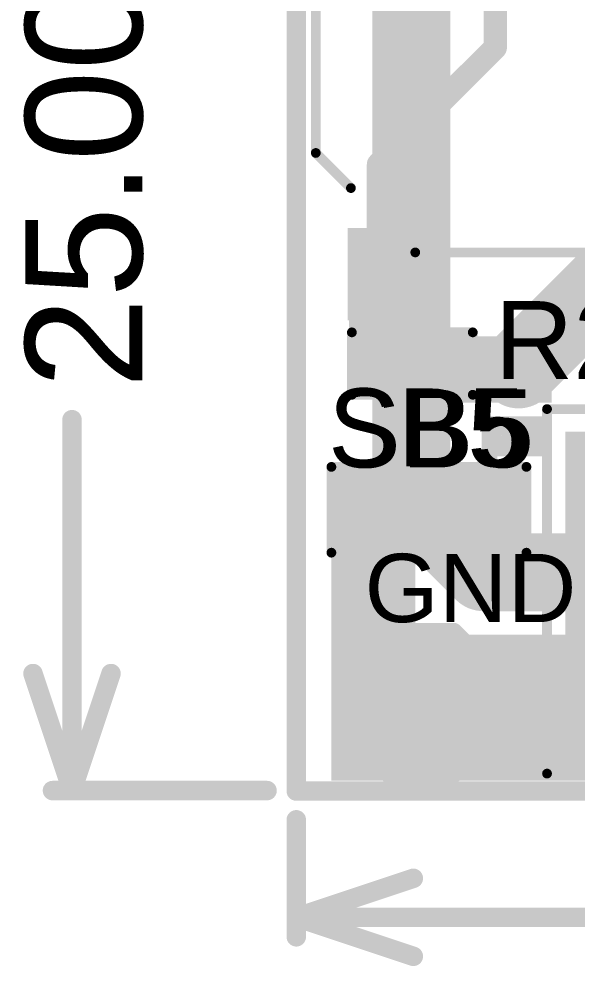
# Model space of a CAD drawing. Header units: millimetres. Extents: x -0.14 to 1.19, y -0.12 to 0.99.
# Drawn here: x -0.1422 to 0.144, y -0.09 to 0.3957 of the extents above; entities that cross this region are included whole.
import ezdxf

# ---------------------------------------------------------------- set-up
doc = ezdxf.new("R2010")
doc.units = ezdxf.units.MM
doc.header["$MEASUREMENT"] = 0
for name, color, linetype in [('BottomLayer', 5, 'Continuous'), ('Mechanical1', 6, 'Continuous'), ('Mechanical2', 216, 'Continuous'), ('TopLayer', 1, 'Continuous'), ('TopOverlay', 2, 'Continuous'), ('TopPaste', 8, 'Continuous'), ('TopSolder', 216, 'Continuous'), ('ViaHoleLayer', 16, 'Continuous')]:
    doc.layers.add(name, color=color, linetype=linetype)
doc.styles.add('Arial', font='', dxfattribs={"height": 0.2})
doc.styles.get('Arial').set_extended_font_data('Arial')

# ---------------------------------------------------------------- blocks, each defined once
blk = doc.blocks.new('S______B______6')
at = {"layer": 'TopLayer'}
for points in [[(-0.045, -0.0175), (-0.045, 0.0175), (-0.015, 0.0175), (-0.015, -0.0175)], [(0.015, -0.0175), (0.015, 0.0175), (0.045, 0.0175), (0.045, -0.0175)]]:
    blk.add_hatch(color=1, dxfattribs=at).paths.add_polyline_path(points)
at = {"layer": 'TopPaste'}
for points in [[(-0.045, -0.0175), (-0.045, 0.0175), (-0.015, 0.0175), (-0.015, -0.0175)], [(0.015, -0.0175), (0.015, 0.0175), (0.045, 0.0175), (0.045, -0.0175)]]:
    blk.add_hatch(color=8, dxfattribs=at).paths.add_polyline_path(points)
at = {"layer": 'TopSolder'}
for points in [[(-0.049, -0.0215), (-0.049, 0.0215), (-0.011, 0.0215), (-0.011, -0.0215)], [(0.011, -0.0215), (0.011, 0.0215), (0.049, 0.0215), (0.049, -0.0215)]]:
    blk.add_hatch(color=216, dxfattribs=at).paths.add_polyline_path(points)
at = {"layer": 'TopOverlay', "const_width": 0.005}
for points in [[(-0.05, 0.022), (-0.05, -0.022)], [(0.05, 0.022), (-0.05, 0.022)], [(0.05, 0.022), (0.05, -0.022)], [(0.05, -0.022), (-0.05, -0.022)]]:
    blk.add_lwpolyline(points, dxfattribs=at)
at = {"layer": 'TopOverlay', "const_width": 0.0025}
for points in [[(-0.05125, 0.022, 1), (-0.04875, 0.022, 1)], [(-0.05125, 0.022, 1), (-0.04875, 0.022, 1)], [(0.04875, 0.022, 1), (0.05125, 0.022, 1)], [(0.04875, 0.022, 1), (0.05125, 0.022, 1)], [(-0.05125, -0.022, 1), (-0.04875, -0.022, 1)], [(-0.05125, -0.022, 1), (-0.04875, -0.022, 1)], [(0.04875, -0.022, 1), (0.05125, -0.022, 1)], [(0.04875, -0.022, 1), (0.05125, -0.022, 1)]]:
    blk.add_lwpolyline(points, format="xyb", close=True, dxfattribs=at)
at = {"layer": 'TopOverlay'}
blk.add_text('SB5', height=0.04, rotation=-180, dxfattribs=at).set_placement((0.051618, -0.022208))
blk = doc.blocks.new('AFC07_S32FCA_00__18')
at = {"layer": 'TopSolder'}
blk.add_hatch(color=216, dxfattribs=at).paths.add_polyline_path([(-0.3208, -0.11168), (-0.41542, -0.11168), (-0.41542, 0.02624), (-0.3208, 0.02624)])
at = {"layer": 'TopOverlay', "const_width": 0.005}
for points in [[(-0.42732, -0.143), (-0.42732, 0.04392)], [(-0.42732, 0.04392), (-0.32532, 0.04392)], [(-0.42732, -0.143), (0.42732, -0.143)]]:
    blk.add_lwpolyline(points, dxfattribs=at)
at = {"layer": 'TopOverlay', "const_width": 0.0025}
for points in [[(-0.42857, 0.04392, 1), (-0.42607, 0.04392, 1)], [(-0.42857, 0.04392, 1), (-0.42607, 0.04392, 1)], [(-0.42857, -0.143, 1), (-0.42607, -0.143, 1)], [(-0.42857, -0.143, 1), (-0.42607, -0.143, 1)]]:
    blk.add_lwpolyline(points, format="xyb", close=True, dxfattribs=at)
blk = doc.blocks.new('TEST_POINT_30')
at = {"layer": 'TopLayer'}
blk.add_hatch(color=1, dxfattribs=at).paths.add_polyline_path([(0.015, 0.03), (-0.015, 0.03), (-0.03, 0.015), (-0.03, -0.015), (-0.015, -0.03), (0.015, -0.03), (0.03, -0.015), (0.03, 0.015)])
at = {"layer": 'TopPaste'}
blk.add_hatch(color=8, dxfattribs=at).paths.add_polyline_path([(0.015, 0.03), (-0.015, 0.03), (-0.03, 0.015), (-0.03, -0.015), (-0.015, -0.03), (0.015, -0.03), (0.03, -0.015), (0.03, 0.015)])
at = {"layer": 'TopSolder'}
blk.add_hatch(color=216, dxfattribs=at).paths.add_polyline_path([(0.017, 0.034), (-0.017, 0.034), (-0.034, 0.017), (-0.034, -0.017), (-0.017, -0.034), (0.017, -0.034), (0.034, -0.017), (0.034, 0.017)])
at = {"layer": 'TopOverlay', "const_width": 0.00787}
for points in [[(-0.037, 0.017), (-0.017, 0.037)], [(-0.017, 0.037), (0.017, 0.037)], [(-0.017, 0.037), (0.017, 0.037)], [(0.017, 0.037), (0.037, 0.017)], [(-0.037, -0.017), (-0.037, 0.017)], [(0.037, -0.017), (0.037, 0.017)], [(-0.037, -0.017), (-0.017, -0.037)], [(0.017, -0.037), (0.037, -0.017)], [(-0.017, -0.037), (0.017, -0.037)], [(-0.017, -0.037), (0.017, -0.037)]]:
    blk.add_lwpolyline(points, dxfattribs=at)
at = {"layer": 'TopOverlay', "const_width": 0.00394}
for points in [[(-0.01897, 0.037, 1), (-0.01503, 0.037, 1)], [(-0.01897, 0.037, 1), (-0.01503, 0.037, 1)], [(-0.01897, 0.037, 1), (-0.01503, 0.037, 1)], [(0.01503, 0.037, 1), (0.01897, 0.037, 1)], [(0.01503, 0.037, 1), (0.01897, 0.037, 1)], [(0.01503, 0.037, 1), (0.01897, 0.037, 1)], [(-0.03897, 0.017, 1), (-0.03503, 0.017, 1)], [(-0.03897, 0.017, 1), (-0.03503, 0.017, 1)], [(0.03503, 0.017, 1), (0.03897, 0.017, 1)], [(0.03503, 0.017, 1), (0.03897, 0.017, 1)], [(-0.03897, -0.017, 1), (-0.03503, -0.017, 1)], [(-0.03897, -0.017, 1), (-0.03503, -0.017, 1)], [(0.03503, -0.017, 1), (0.03897, -0.017, 1)], [(0.03503, -0.017, 1), (0.03897, -0.017, 1)], [(-0.01897, -0.037, 1), (-0.01503, -0.037, 1)], [(-0.01897, -0.037, 1), (-0.01503, -0.037, 1)], [(-0.01897, -0.037, 1), (-0.01503, -0.037, 1)], [(0.01503, -0.037, 1), (0.01897, -0.037, 1)], [(0.01503, -0.037, 1), (0.01897, -0.037, 1)], [(0.01503, -0.037, 1), (0.01897, -0.037, 1)]]:
    blk.add_lwpolyline(points, format="xyb", close=True, dxfattribs=at)
blk = doc.blocks.new('R___0402_32')
at = {"layer": 'TopLayer'}
for points in [[(-0.0275, -0.0125), (-0.0275, 0.0125), (-0.0095, 0.0125), (-0.0095, -0.0125)], [(0.0095, -0.0125), (0.0095, 0.0125), (0.0275, 0.0125), (0.0275, -0.0125)]]:
    blk.add_hatch(color=1, dxfattribs=at).paths.add_polyline_path(points)
at = {"layer": 'TopPaste'}
for points in [[(-0.0275, -0.0125), (-0.0275, 0.0125), (-0.0095, 0.0125), (-0.0095, -0.0125)], [(0.0095, -0.0125), (0.0095, 0.0125), (0.0275, 0.0125), (0.0275, -0.0125)]]:
    blk.add_hatch(color=8, dxfattribs=at).paths.add_polyline_path(points)
at = {"layer": 'TopSolder'}
for points in [[(-0.02967, -0.01467), (-0.02967, 0.01467), (-0.00733, 0.01467), (-0.00733, -0.01467)], [(0.00733, -0.01467), (0.00733, 0.01467), (0.02967, 0.01467), (0.02967, -0.01467)]]:
    blk.add_hatch(color=216, dxfattribs=at).paths.add_polyline_path(points)
at = {"layer": 'TopOverlay'}
for points, const_width in [([(-0.031, 0.016), (0.031, 0.016)], 0.005), ([(-0.031, -0.016), (-0.031, 0.016)], 0.005), ([(0.031, -0.016), (0.031, 0.016)], 0.005), ([(-0.031, -0.016), (0.031, -0.016)], 0.005), ([(-0.032, -0.017), (0.032, -0.017)], 0.000127)]:
    blk.add_lwpolyline(points, dxfattribs=dict(at, const_width=const_width))
for points, const_width in [([(-0.03225, 0.016, 1), (-0.02975, 0.016, 1)], 0.0025), ([(-0.03225, 0.016, 1), (-0.02975, 0.016, 1)], 0.0025), ([(0.02975, 0.016, 1), (0.03225, 0.016, 1)], 0.0025), ([(0.02975, 0.016, 1), (0.03225, 0.016, 1)], 0.0025), ([(-0.03225, -0.016, 1), (-0.02975, -0.016, 1)], 0.0025), ([(-0.03225, -0.016, 1), (-0.02975, -0.016, 1)], 0.0025), ([(0.02975, -0.016, 1), (0.03225, -0.016, 1)], 0.0025), ([(0.02975, -0.016, 1), (0.03225, -0.016, 1)], 0.0025), ([(-0.03203, -0.017, 1), (-0.03197, -0.017, 1)], 0.0000635), ([(0.03197, -0.017, 1), (0.03203, -0.017, 1)], 0.0000635)]:
    blk.add_lwpolyline(points, format="xyb", close=True, dxfattribs=dict(at, const_width=const_width))
blk = doc.blocks.new('TC_0522C_1_7_260G__34')
at = {"layer": 'TopLayer'}
for points in [[(-0.1378, 0.08465), (-0.09843, 0.08465), (-0.09843, 0.06102), (-0.1378, 0.06102)], [(0.09843, 0.08465), (0.1378, 0.08465), (0.1378, 0.06102), (0.09843, 0.06102)], [(-0.1378, -0.06102), (-0.09843, -0.06102), (-0.09843, -0.08465), (-0.1378, -0.08465)], [(0.09843, -0.06102), (0.1378, -0.06102), (0.1378, -0.08465), (0.09843, -0.08465)]]:
    blk.add_hatch(color=1, dxfattribs=at).paths.add_polyline_path(points)
at = {"layer": 'TopPaste'}
for points in [[(-0.1378, 0.08465), (-0.09843, 0.08465), (-0.09843, 0.06102), (-0.1378, 0.06102)], [(0.09843, 0.08465), (0.1378, 0.08465), (0.1378, 0.06102), (0.09843, 0.06102)], [(-0.1378, -0.06102), (-0.09843, -0.06102), (-0.09843, -0.08465), (-0.1378, -0.08465)], [(0.09843, -0.06102), (0.1378, -0.06102), (0.1378, -0.08465), (0.09843, -0.08465)]]:
    blk.add_hatch(color=8, dxfattribs=at).paths.add_polyline_path(points)
at = {"layer": 'TopSolder'}
for points in [[(-0.1418, 0.08865), (-0.09443, 0.08865), (-0.09443, 0.05702), (-0.1418, 0.05702)], [(0.09443, 0.08865), (0.1418, 0.08865), (0.1418, 0.05702), (0.09443, 0.05702)], [(-0.1418, -0.05702), (-0.09443, -0.05702), (-0.09443, -0.08865), (-0.1418, -0.08865)], [(0.09443, -0.05702), (0.1418, -0.05702), (0.1418, -0.08865), (0.09443, -0.08865)]]:
    blk.add_hatch(color=216, dxfattribs=at).paths.add_polyline_path(points)
at = {"layer": 'TopOverlay', "const_width": 0.005}
for points in [[(-0.074, 0.087), (-0.056, 0.105)], [(0.056, 0.105), (-0.056, 0.105)], [(0.074, 0.087), (0.056, 0.105)], [(-0.119, 0.092), (-0.124, 0.097)], [(-0.114, 0.097), (-0.124, 0.097)], [(-0.119, 0.092), (-0.114, 0.097)], [(0.107, -0.054), (0.107, 0.056)], [(-0.107, -0.054), (-0.107, 0.055)], [(-0.056, -0.105), (-0.074, -0.087)], [(0.056, -0.105), (0.074, -0.087)], [(0.056, -0.105), (-0.056, -0.105)]]:
    blk.add_lwpolyline(points, dxfattribs=at)
at = {"layer": 'TopOverlay', "const_width": 0.0025}
for points in [[(-0.05725, 0.105, 1), (-0.05475, 0.105, 1)], [(-0.05725, 0.105, 1), (-0.05475, 0.105, 1)], [(0.05475, 0.105, 1), (0.05725, 0.105, 1)], [(0.05475, 0.105, 1), (0.05725, 0.105, 1)], [(-0.12525, 0.097, 1), (-0.12275, 0.097, 1)], [(-0.12525, 0.097, 1), (-0.12275, 0.097, 1)], [(-0.11525, 0.097, 1), (-0.11275, 0.097, 1)], [(-0.11525, 0.097, 1), (-0.11275, 0.097, 1)], [(-0.12025, 0.092, 1), (-0.11775, 0.092, 1)], [(-0.12025, 0.092, 1), (-0.11775, 0.092, 1)], [(-0.07525, 0.087, 1), (-0.07275, 0.087, 1)], [(0.07275, 0.087, 1), (0.07525, 0.087, 1)], [(0.10575, 0.056, 1), (0.10825, 0.056, 1)], [(-0.10825, 0.055, 1), (-0.10575, 0.055, 1)], [(-0.10825, -0.054, 1), (-0.10575, -0.054, 1)], [(0.10575, -0.054, 1), (0.10825, -0.054, 1)], [(-0.07525, -0.087, 1), (-0.07275, -0.087, 1)], [(0.07275, -0.087, 1), (0.07525, -0.087, 1)], [(-0.05725, -0.105, 1), (-0.05475, -0.105, 1)], [(-0.05725, -0.105, 1), (-0.05475, -0.105, 1)], [(0.05475, -0.105, 1), (0.05725, -0.105, 1)], [(0.05475, -0.105, 1), (0.05725, -0.105, 1)]]:
    blk.add_lwpolyline(points, format="xyb", close=True, dxfattribs=at)

msp = doc.modelspace()

# ---------------------------------------------------------------- hatches: boundary and pattern name
at = {"layer": 'BottomLayer'}
h = msp.add_hatch(color=5, dxfattribs=at)
edge = h.paths.add_edge_path()
edge.add_arc((0.114, 0.216), 0.01181, 0, 360)
h = msp.add_hatch(color=5, dxfattribs=at)
edge = h.paths.add_edge_path()
edge.add_arc((0.098, 0.111), 0.01181, 0, 360)
at = {"layer": 'TopLayer'}
for points in [[(0.027, 0.203), (0.055, 0.203), (0.055, 0.286), (0.027, 0.286)], [(0.069, 0.199), (0.131, 0.199), (0.131, 0.233), (0.069, 0.233)], [(0.138, 0.062), (0.232, 0.062), (0.232, 0.184), (0.138, 0.184)], [(0.018, 0.005), (0.061, 0.005), (0.061, 0.168), (0.018, 0.168)], [(0.02, 0.005), (0.232, 0.005), (0.232, 0.08), (0.02, 0.08)]]:
    msp.add_hatch(color=1, dxfattribs=at).paths.add_polyline_path(points)
h = msp.add_hatch(color=1, dxfattribs=at)
edge = h.paths.add_edge_path()
edge.add_arc((0.114, 0.216), 0.01181, 0, 360)
h = msp.add_hatch(color=1, dxfattribs=at)
edge = h.paths.add_edge_path()
edge.add_arc((0.098, 0.111), 0.01181, 0, 360)
at = {"layer": 'ViaHoleLayer'}
h = msp.add_hatch(color=16, dxfattribs=at)
edge = h.paths.add_edge_path()
edge.add_arc((0.114, 0.216), 0.00591, 0, 360)
h = msp.add_hatch(color=16, dxfattribs=at)
edge = h.paths.add_edge_path()
edge.add_arc((0.098, 0.111), 0.00591, 0, 360)

# ---------------------------------------------------------------- linework, layer by layer
at = {"layer": 'BottomLayer', "const_width": 0.04}
for points in [[(0.059, 0.149), (0.059, 0.691)], [(0.114, 0.216), (0.203, 0.305)], [(0.059, 0.149), (0.096, 0.112)], [(0.096, 0.112), (0.31156, 0.112)]]:
    msp.add_lwpolyline(points, dxfattribs=at)
at = {"layer": 'BottomLayer', "const_width": 0.02}
for points in [[(0.104, 0.216, 1), (0.124, 0.216, 1)], [(0.049, 0.149, 1), (0.069, 0.149, 1)], [(0.049, 0.149, 1), (0.069, 0.149, 1)], [(0.086, 0.112, 1), (0.106, 0.112, 1)], [(0.086, 0.112, 1), (0.106, 0.112, 1)]]:
    msp.add_lwpolyline(points, format="xyb", close=True, dxfattribs=at)
at = {"layer": 'Mechanical1', "const_width": 0.01}
for points in [[(-0.115, 0), (-0.115, 0.19021)], [(-0.135, 0.06), (-0.115, 0)], [(-0.115, 0), (-0.095, 0.06)], [(-0.125, 0), (-0.015, 0)], [(0, -0.075), (0, -0.015)], [(0, -0.065), (0.06, -0.045)], [(0, -0.065), (0.06, -0.085)], [(0, -0.065), (0.28864, -0.065)]]:
    msp.add_lwpolyline(points, dxfattribs=at)
at = {"layer": 'Mechanical1', "const_width": 0.005}
for points in [[(-0.1175, 0.19021, 1), (-0.1125, 0.19021, 1)], [(-0.1375, 0.06, 1), (-0.1325, 0.06, 1)], [(-0.0975, 0.06, 1), (-0.0925, 0.06, 1)], [(-0.1275, 0, 1), (-0.1225, 0, 1)], [(-0.1175, 0, 1), (-0.1125, 0, 1)], [(-0.1175, 0, 1), (-0.1125, 0, 1)], [(-0.1175, 0, 1), (-0.1125, 0, 1)], [(-0.0175, 0, 1), (-0.0125, 0, 1)], [(-0.0025, -0.015, 1), (0.0025, -0.015, 1)], [(0.0575, -0.045, 1), (0.0625, -0.045, 1)], [(-0.0025, -0.065, 1), (0.0025, -0.065, 1)], [(-0.0025, -0.065, 1), (0.0025, -0.065, 1)], [(-0.0025, -0.065, 1), (0.0025, -0.065, 1)], [(-0.0025, -0.075, 1), (0.0025, -0.075, 1)], [(0.0575, -0.085, 1), (0.0625, -0.085, 1)]]:
    msp.add_lwpolyline(points, format="xyb", close=True, dxfattribs=at)
at = {"layer": 'Mechanical2', "const_width": 0.01}
for points in [[(0, 0), (0, 0.98425)], [(0, -0.00025), (1.1811, -0.00025)]]:
    msp.add_lwpolyline(points, dxfattribs=at)
at = {"layer": 'Mechanical2', "const_width": 0.005}
for points in [[(-0.0025, 0, 1), (0.0025, 0, 1)], [(-0.0025, -0.00025, 1), (0.0025, -0.00025, 1)]]:
    msp.add_lwpolyline(points, format="xyb", close=True, dxfattribs=at)
at = {"layer": 'TopLayer'}
for points, const_width in [([(0.102, 0.381), (0.102, 0.607)], 0.012), ([(0.04217, 0.32117), (0.102, 0.381)], 0.012), ([(0.04217, 0.26489), (0.04217, 0.32117)], 0.012), ([(0.1, 0.187), (0.126, 0.187)], 0.01), ([(0.1, 0.1765), (0.1, 0.187)], 0.01), ([(0.10674, 0.1765), (0.11724, 0.187)], 0.01), ([(0.11551, 0.187), (0.126, 0.17651)], 0.01), ([(0.126, 0.1765), (0.126, 0.187)], 0.01), ([(0.1, 0.1765), (0.126, 0.1765)], 0.01), ([(0.098, 0.144), (0.098, 0.1715)], 0.01), ([(0.098, 0.111), (0.098, 0.144)], 0.022), ([(0.098, 0.111), (0.11981, 0.111)], 0.01), ([(0.126, 0.09975), (0.126, 0.1115)], 0.01), ([(0.12234, 0.09975), (0.126, 0.09975)], 0.01)]:
    msp.add_lwpolyline(points, dxfattribs=dict(at, const_width=const_width))
for points, const_width in [([(0.099, 0.381, 1), (0.105, 0.381, 1)], 0.006), ([(0.099, 0.381, 1), (0.105, 0.381, 1)], 0.006), ([(0.03917, 0.32117, 1), (0.04517, 0.32117, 1)], 0.006), ([(0.03917, 0.32117, 1), (0.04517, 0.32117, 1)], 0.006), ([(0.03917, 0.26489, 1), (0.04517, 0.26489, 1)], 0.006), ([(0.0975, 0.187, 1), (0.1025, 0.187, 1)], 0.005), ([(0.0975, 0.187, 1), (0.1025, 0.187, 1)], 0.005), ([(0.11301, 0.187, 1), (0.11801, 0.187, 1)], 0.005), ([(0.11474, 0.187, 1), (0.11974, 0.187, 1)], 0.005), ([(0.1235, 0.187, 1), (0.1285, 0.187, 1)], 0.005), ([(0.1235, 0.187, 1), (0.1285, 0.187, 1)], 0.005), ([(0.0975, 0.1765, 1), (0.1025, 0.1765, 1)], 0.005), ([(0.0975, 0.1765, 1), (0.1025, 0.1765, 1)], 0.005), ([(0.10424, 0.1765, 1), (0.10924, 0.1765, 1)], 0.005), ([(0.1235, 0.17651, 1), (0.1285, 0.17651, 1)], 0.005), ([(0.1235, 0.1765, 1), (0.1285, 0.1765, 1)], 0.005), ([(0.1235, 0.1765, 1), (0.1285, 0.1765, 1)], 0.005), ([(0.0955, 0.1715, 1), (0.1005, 0.1715, 1)], 0.005), ([(0.0925, 0.144, 1), (0.1035, 0.144, 1)], 0.011), ([(0.0955, 0.144, 1), (0.1005, 0.144, 1)], 0.005), ([(0.0925, 0.111, 1), (0.1035, 0.111, 1)], 0.011), ([(0.0955, 0.111, 1), (0.1005, 0.111, 1)], 0.005), ([(0.11731, 0.111, 1), (0.12231, 0.111, 1)], 0.005), ([(0.12231, 0.111, 1), (0.12731, 0.111, 1)], 0.005), ([(0.1235, 0.1115, 1), (0.1285, 0.1115, 1)], 0.005), ([(0.11984, 0.09975, 1), (0.12484, 0.09975, 1)], 0.005), ([(0.11984, 0.09975, 1), (0.12484, 0.09975, 1)], 0.005), ([(0.1235, 0.09975, 1), (0.1285, 0.09975, 1)], 0.005), ([(0.1235, 0.09975, 1), (0.1285, 0.09975, 1)], 0.005)]:
    msp.add_lwpolyline(points, format="xyb", close=True, dxfattribs=dict(at, const_width=const_width))
at = {"layer": 'TopLayer', "const_width": 0.01}
msp.add_lwpolyline([(0.12481, 0.111, -0.108698), (0.12234, 0.09975)], format="xyb", dxfattribs=at)

# ---------------------------------------------------------------- block references
for name, p, rotation in [('TC_0522C_1_7_260G__34', (0.115, 0.383), 270), ('S______B______6', (0.068, 0.144), 180)]:
    msp.add_blockref(name, p, dxfattribs=dict(rotation=rotation))
for name, p in [('R___0402_32', (0.0595, 0.219)), ('AFC07_S32FCA_00__18', (0.55589, 0.15172)), ('TEST_POINT_30', (0.064, 0.045))]:
    msp.add_blockref(name, p)

# ---------------------------------------------------------------- texts
at = {"layer": 'Mechanical1', "style": 'Arial'}
msp.add_text('25.00 (mm)', height=0.06, rotation=90, dxfattribs=at).set_placement((-0.07901, 0.20621))
at = {"layer": 'TopOverlay', "style": 'Arial'}
for s, p in [('R2', (0.10168, 0.21101)), ('SB5', (0.01638, 0.16574))]:
    msp.add_text(s, height=0.04, dxfattribs=at).set_placement(p)
msp.add_text('GND', height=0.035, rotation=360, dxfattribs=at).set_placement((0.035, 0.08641))

doc.saveas('drawing.dxf')
